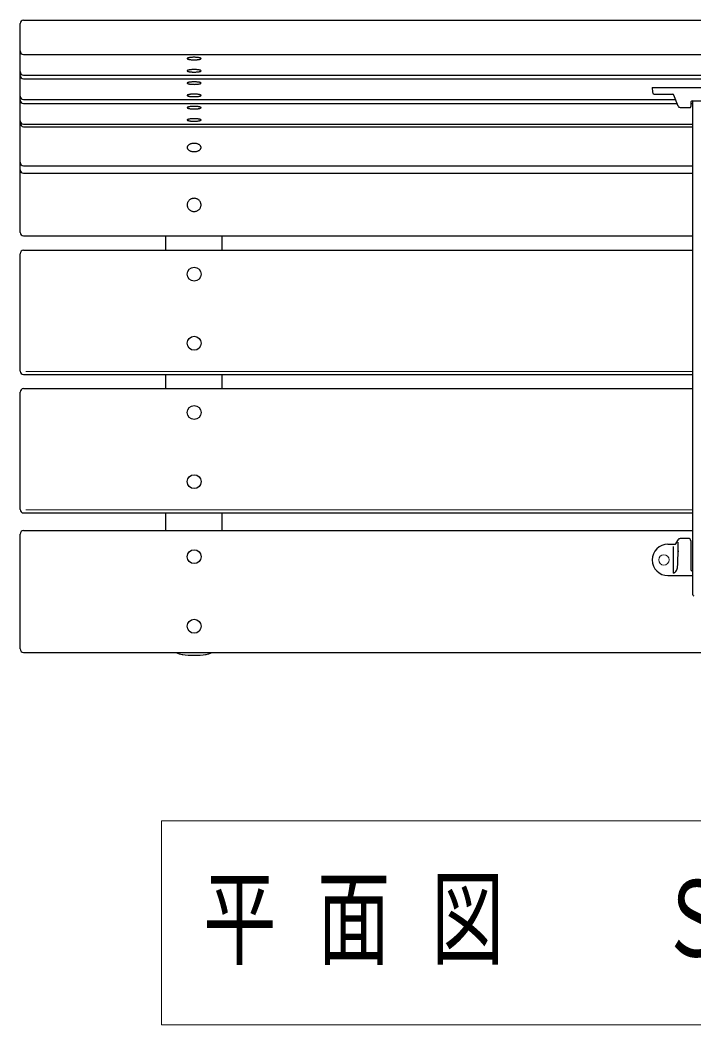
# Model space of a CAD drawing. Units: millimetres on the paper, scale 1:20. Extents: x -365 to 0, y 0 to 257.
# Drawn here: x -294.95 to -265.91, y 176.7 to 220.02 of the extents above; entities that cross this region are included whole.
import ezdxf

# ---------------------------------------------------------------- set-up
doc = ezdxf.new("R2010")
doc.units = ezdxf.units.MM
doc.layers.add('1_20', color=7, linetype='Continuous', lineweight=25)
doc.styles.add('ＭＳ ゴシック', font='')
doc.styles.get('ＭＳ ゴシック').set_extended_font_data('MS Gothic')

msp = doc.modelspace()

# ---------------------------------------------------------------- linework, layer by layer
at = {"layer": '1_20'}
for p, q in [((-294.955, 210.868), (-294.955, 219.872)), ((-294.805, 220.022), (-235.105, 220.022)), ((-294.805, 218.545), (-235.105, 218.545)), ((-294.805, 217.654), (-235.105, 217.654)), ((-294.805, 217.486), (-235.105, 217.486)), ((-267.705, 217.122), (-264.955, 217.122)), ((-267.705, 217.122), (-267.694, 216.917)), ((-267.594, 216.822), (-266.821, 216.822)), ((-266.592, 216.311), (-266.774, 216.79)), ((-294.805, 216.595), (-266.7, 216.595)), ((-294.805, 216.427), (-266.637, 216.427)), ((-266.499, 216.247), (-266.098, 216.247)), ((-266.038, 216.497), (-266.048, 216.294)), ((-266.038, 216.427), (-265.955, 216.427)), ((-265.988, 216.544), (-264.955, 216.544)), ((-265.955, 195.247), (-265.955, 216.544)), ((-294.805, 215.536), (-265.955, 215.536)), ((-294.805, 215.427), (-265.955, 215.427)), ((-294.805, 213.745), (-265.955, 213.745)), ((-294.805, 213.423), (-265.955, 213.423)), ((-294.805, 210.718), (-265.955, 210.718)), ((-288.67, 210.098), (-288.67, 210.722)), ((-286.24, 210.098), (-286.24, 210.722)), ((-294.805, 210.098), (-265.955, 210.098)), ((-294.955, 204.889), (-294.955, 209.948)), ((-294.805, 204.739), (-265.955, 204.739)), ((-288.67, 204.133), (-288.67, 204.739)), ((-286.24, 204.133), (-286.24, 204.739)), ((-294.805, 204.133), (-265.955, 204.133)), ((-294.955, 198.924), (-294.955, 203.983)), ((-294.805, 198.774), (-265.955, 198.774)), ((-288.67, 198.014), (-288.67, 198.774)), ((-286.24, 198.014), (-286.24, 198.774)), ((-294.805, 198.014), (-265.955, 198.014)), ((-294.955, 192.914), (-294.955, 197.864)), ((-266.693, 197.437), (-266.596, 197.621)), ((-266.151, 197.674), (-266.508, 197.674)), ((-266.051, 197.574), (-266.051, 196.331)), ((-267.03, 197.424), (-266.715, 197.424)), ((-266.787, 196.185), (-266.787, 197.323)), ((-266.591, 197.099), (-266.591, 197.516)), ((-266.001, 196.281), (-265.955, 196.281)), ((-267.03, 196.074), (-265.955, 196.074)), ((-294.805, 192.764), (-235.105, 192.764))]:
    msp.add_line(p, q, dxfattribs=at)
at = {"layer": '1_20', "lineweight": 13}
for p, q in [((-294.705, 204.879), (-265.955, 204.879)), ((-294.705, 198.914), (-265.955, 198.914)), ((-288.855, 185.503), (-288.855, 176.703)), ((-241.055, 185.503), (-288.855, 185.503)), ((-288.855, 176.703), (-241.055, 176.703))]:
    msp.add_line(p, q, dxfattribs=at)
at = {"layer": '1_20'}
for points in [[(-287.155, 218.364), (-287.156, 218.369), (-287.159, 218.374), (-287.165, 218.378), (-287.173, 218.383), (-287.183, 218.387), (-287.195, 218.391), (-287.209, 218.395), (-287.225, 218.398), (-287.243, 218.402), (-287.262, 218.405), (-287.283, 218.408), (-287.305, 218.41), (-287.328, 218.412), (-287.352, 218.414), (-287.377, 218.416), (-287.403, 218.417), (-287.429, 218.417), (-287.455, 218.417), (-287.481, 218.417), (-287.507, 218.417), (-287.533, 218.416), (-287.558, 218.414), (-287.582, 218.412), (-287.605, 218.41), (-287.627, 218.408), (-287.648, 218.405), (-287.667, 218.402), (-287.685, 218.398), (-287.701, 218.395), (-287.715, 218.391), (-287.727, 218.387), (-287.737, 218.383), (-287.745, 218.378), (-287.75, 218.374), (-287.754, 218.369), (-287.755, 218.364), (-287.754, 218.36), (-287.75, 218.355), (-287.745, 218.351), (-287.737, 218.346), (-287.727, 218.342), (-287.715, 218.338), (-287.701, 218.334), (-287.685, 218.33), (-287.667, 218.327), (-287.648, 218.324), (-287.627, 218.321), (-287.605, 218.319), (-287.582, 218.316), (-287.558, 218.315), (-287.533, 218.313), (-287.507, 218.312), (-287.481, 218.312), (-287.455, 218.311), (-287.429, 218.312), (-287.403, 218.312), (-287.377, 218.313), (-287.352, 218.315), (-287.328, 218.316), (-287.305, 218.319), (-287.283, 218.321), (-287.262, 218.324), (-287.243, 218.327), (-287.225, 218.33), (-287.209, 218.334), (-287.195, 218.338), (-287.183, 218.342), (-287.173, 218.346), (-287.165, 218.351), (-287.159, 218.355), (-287.156, 218.36)], [(-287.155, 217.835), (-287.156, 217.84), (-287.159, 217.844), (-287.165, 217.849), (-287.173, 217.853), (-287.183, 217.857), (-287.195, 217.861), (-287.209, 217.865), (-287.225, 217.869), (-287.243, 217.872), (-287.262, 217.875), (-287.283, 217.878), (-287.305, 217.881), (-287.328, 217.883), (-287.352, 217.885), (-287.377, 217.886), (-287.403, 217.887), (-287.429, 217.888), (-287.455, 217.888), (-287.481, 217.888), (-287.507, 217.887), (-287.533, 217.886), (-287.558, 217.885), (-287.582, 217.883), (-287.605, 217.881), (-287.627, 217.878), (-287.648, 217.875), (-287.667, 217.872), (-287.685, 217.869), (-287.701, 217.865), (-287.715, 217.861), (-287.727, 217.857), (-287.737, 217.853), (-287.745, 217.849), (-287.75, 217.844), (-287.754, 217.84), (-287.755, 217.835), (-287.754, 217.83), (-287.75, 217.826), (-287.745, 217.821), (-287.737, 217.817), (-287.727, 217.813), (-287.715, 217.808), (-287.701, 217.805), (-287.685, 217.801), (-287.667, 217.797), (-287.648, 217.794), (-287.627, 217.792), (-287.605, 217.789), (-287.582, 217.787), (-287.558, 217.785), (-287.533, 217.784), (-287.507, 217.783), (-287.481, 217.782), (-287.455, 217.782), (-287.429, 217.782), (-287.403, 217.783), (-287.377, 217.784), (-287.352, 217.785), (-287.328, 217.787), (-287.305, 217.789), (-287.283, 217.792), (-287.262, 217.794), (-287.243, 217.797), (-287.225, 217.801), (-287.209, 217.805), (-287.195, 217.808), (-287.183, 217.813), (-287.173, 217.817), (-287.165, 217.821), (-287.159, 217.826), (-287.156, 217.83)], [(-287.155, 217.305), (-287.156, 217.31), (-287.159, 217.315), (-287.165, 217.319), (-287.173, 217.324), (-287.183, 217.328), (-287.195, 217.332), (-287.209, 217.336), (-287.225, 217.339), (-287.243, 217.343), (-287.262, 217.346), (-287.283, 217.349), (-287.305, 217.351), (-287.328, 217.353), (-287.352, 217.355), (-287.377, 217.357), (-287.403, 217.358), (-287.429, 217.358), (-287.455, 217.358), (-287.481, 217.358), (-287.507, 217.358), (-287.533, 217.357), (-287.558, 217.355), (-287.582, 217.353), (-287.605, 217.351), (-287.627, 217.349), (-287.648, 217.346), (-287.667, 217.343), (-287.685, 217.339), (-287.701, 217.336), (-287.715, 217.332), (-287.727, 217.328), (-287.737, 217.324), (-287.745, 217.319), (-287.75, 217.315), (-287.754, 217.31), (-287.755, 217.305), (-287.754, 217.301), (-287.75, 217.296), (-287.745, 217.292), (-287.737, 217.287), (-287.727, 217.283), (-287.715, 217.279), (-287.701, 217.275), (-287.685, 217.271), (-287.667, 217.268), (-287.648, 217.265), (-287.627, 217.262), (-287.605, 217.26), (-287.582, 217.257), (-287.558, 217.256), (-287.533, 217.254), (-287.507, 217.253), (-287.481, 217.253), (-287.455, 217.252), (-287.429, 217.253), (-287.403, 217.253), (-287.377, 217.254), (-287.352, 217.256), (-287.328, 217.257), (-287.305, 217.26), (-287.283, 217.262), (-287.262, 217.265), (-287.243, 217.268), (-287.225, 217.271), (-287.209, 217.275), (-287.195, 217.279), (-287.183, 217.283), (-287.173, 217.287), (-287.165, 217.292), (-287.159, 217.296), (-287.156, 217.301)], [(-287.155, 216.776), (-287.156, 216.781), (-287.159, 216.785), (-287.165, 216.79), (-287.173, 216.794), (-287.183, 216.798), (-287.195, 216.802), (-287.209, 216.806), (-287.225, 216.81), (-287.243, 216.813), (-287.262, 216.816), (-287.283, 216.819), (-287.305, 216.822), (-287.328, 216.824), (-287.352, 216.826), (-287.377, 216.827), (-287.403, 216.828), (-287.429, 216.829), (-287.455, 216.829), (-287.481, 216.829), (-287.507, 216.828), (-287.533, 216.827), (-287.558, 216.826), (-287.582, 216.824), (-287.605, 216.822), (-287.627, 216.819), (-287.648, 216.816), (-287.667, 216.813), (-287.685, 216.81), (-287.701, 216.806), (-287.715, 216.802), (-287.727, 216.798), (-287.737, 216.794), (-287.745, 216.79), (-287.75, 216.785), (-287.754, 216.781), (-287.755, 216.776), (-287.754, 216.771), (-287.75, 216.767), (-287.745, 216.762), (-287.737, 216.758), (-287.727, 216.754), (-287.715, 216.749), (-287.701, 216.746), (-287.685, 216.742), (-287.667, 216.738), (-287.648, 216.735), (-287.627, 216.733), (-287.605, 216.73), (-287.582, 216.728), (-287.558, 216.726), (-287.533, 216.725), (-287.507, 216.724), (-287.481, 216.723), (-287.455, 216.723), (-287.429, 216.723), (-287.403, 216.724), (-287.377, 216.725), (-287.352, 216.726), (-287.328, 216.728), (-287.305, 216.73), (-287.283, 216.733), (-287.262, 216.735), (-287.243, 216.738), (-287.225, 216.742), (-287.209, 216.746), (-287.195, 216.749), (-287.183, 216.754), (-287.173, 216.758), (-287.165, 216.762), (-287.159, 216.767), (-287.156, 216.771)], [(-287.155, 216.246), (-287.156, 216.251), (-287.159, 216.256), (-287.165, 216.26), (-287.173, 216.265), (-287.183, 216.269), (-287.195, 216.273), (-287.209, 216.277), (-287.225, 216.28), (-287.243, 216.284), (-287.262, 216.287), (-287.283, 216.29), (-287.305, 216.292), (-287.328, 216.294), (-287.352, 216.296), (-287.377, 216.298), (-287.403, 216.299), (-287.429, 216.299), (-287.455, 216.299), (-287.481, 216.299), (-287.507, 216.299), (-287.533, 216.298), (-287.558, 216.296), (-287.582, 216.294), (-287.605, 216.292), (-287.627, 216.29), (-287.648, 216.287), (-287.667, 216.284), (-287.685, 216.28), (-287.701, 216.277), (-287.715, 216.273), (-287.727, 216.269), (-287.737, 216.265), (-287.745, 216.26), (-287.75, 216.256), (-287.754, 216.251), (-287.755, 216.246), (-287.754, 216.242), (-287.75, 216.237), (-287.745, 216.233), (-287.737, 216.228), (-287.727, 216.224), (-287.715, 216.22), (-287.701, 216.216), (-287.685, 216.212), (-287.667, 216.209), (-287.648, 216.206), (-287.627, 216.203), (-287.605, 216.201), (-287.582, 216.198), (-287.558, 216.197), (-287.533, 216.195), (-287.507, 216.194), (-287.481, 216.194), (-287.455, 216.193), (-287.429, 216.194), (-287.403, 216.194), (-287.377, 216.195), (-287.352, 216.197), (-287.328, 216.198), (-287.305, 216.201), (-287.283, 216.203), (-287.262, 216.206), (-287.243, 216.209), (-287.225, 216.212), (-287.209, 216.216), (-287.195, 216.22), (-287.183, 216.224), (-287.173, 216.228), (-287.165, 216.233), (-287.159, 216.237), (-287.156, 216.242)], [(-287.155, 215.717), (-287.156, 215.722), (-287.159, 215.726), (-287.165, 215.731), (-287.173, 215.735), (-287.183, 215.739), (-287.195, 215.743), (-287.209, 215.747), (-287.225, 215.751), (-287.243, 215.754), (-287.262, 215.757), (-287.283, 215.76), (-287.305, 215.763), (-287.328, 215.765), (-287.352, 215.767), (-287.377, 215.768), (-287.403, 215.769), (-287.429, 215.77), (-287.455, 215.77), (-287.481, 215.77), (-287.507, 215.769), (-287.533, 215.768), (-287.558, 215.767), (-287.582, 215.765), (-287.605, 215.763), (-287.627, 215.76), (-287.648, 215.757), (-287.667, 215.754), (-287.685, 215.751), (-287.701, 215.747), (-287.715, 215.743), (-287.727, 215.739), (-287.737, 215.735), (-287.745, 215.731), (-287.75, 215.726), (-287.754, 215.722), (-287.755, 215.717), (-287.754, 215.712), (-287.75, 215.708), (-287.745, 215.703), (-287.737, 215.699), (-287.727, 215.695), (-287.715, 215.69), (-287.701, 215.687), (-287.685, 215.683), (-287.667, 215.679), (-287.648, 215.676), (-287.627, 215.674), (-287.605, 215.671), (-287.582, 215.669), (-287.558, 215.667), (-287.533, 215.666), (-287.507, 215.665), (-287.481, 215.664), (-287.455, 215.664), (-287.429, 215.664), (-287.403, 215.665), (-287.377, 215.666), (-287.352, 215.667), (-287.328, 215.669), (-287.305, 215.671), (-287.283, 215.674), (-287.262, 215.676), (-287.243, 215.679), (-287.225, 215.683), (-287.209, 215.687), (-287.195, 215.69), (-287.183, 215.695), (-287.173, 215.699), (-287.165, 215.703), (-287.159, 215.708), (-287.156, 215.712)], [(-287.155, 214.529), (-287.156, 214.545), (-287.159, 214.56), (-287.165, 214.575), (-287.173, 214.589), (-287.183, 214.604), (-287.195, 214.617), (-287.209, 214.63), (-287.225, 214.643), (-287.243, 214.654), (-287.262, 214.664), (-287.283, 214.674), (-287.305, 214.682), (-287.328, 214.689), (-287.352, 214.695), (-287.377, 214.7), (-287.403, 214.703), (-287.429, 214.705), (-287.455, 214.706), (-287.481, 214.705), (-287.507, 214.703), (-287.533, 214.7), (-287.558, 214.695), (-287.582, 214.689), (-287.605, 214.682), (-287.627, 214.674), (-287.648, 214.664), (-287.667, 214.654), (-287.685, 214.643), (-287.701, 214.63), (-287.715, 214.617), (-287.727, 214.604), (-287.737, 214.589), (-287.745, 214.575), (-287.75, 214.56), (-287.754, 214.545), (-287.755, 214.529), (-287.754, 214.514), (-287.75, 214.498), (-287.745, 214.483), (-287.737, 214.469), (-287.727, 214.455), (-287.715, 214.441), (-287.701, 214.428), (-287.685, 214.416), (-287.667, 214.404), (-287.648, 214.394), (-287.627, 214.385), (-287.605, 214.376), (-287.582, 214.369), (-287.558, 214.363), (-287.533, 214.359), (-287.507, 214.355), (-287.481, 214.353), (-287.455, 214.353), (-287.429, 214.353), (-287.403, 214.355), (-287.377, 214.359), (-287.352, 214.363), (-287.328, 214.369), (-287.305, 214.376), (-287.283, 214.385), (-287.262, 214.394), (-287.243, 214.404), (-287.225, 214.416), (-287.209, 214.428), (-287.195, 214.441), (-287.183, 214.455), (-287.173, 214.469), (-287.165, 214.483), (-287.159, 214.498), (-287.156, 214.514)], [(-287.155, 212.055), (-287.156, 212.08), (-287.159, 212.104), (-287.165, 212.128), (-287.173, 212.152), (-287.183, 212.175), (-287.195, 212.197), (-287.209, 212.218), (-287.225, 212.237), (-287.243, 212.255), (-287.262, 212.272), (-287.283, 212.287), (-287.305, 212.301), (-287.328, 212.312), (-287.352, 212.321), (-287.377, 212.329), (-287.403, 212.334), (-287.429, 212.337), (-287.455, 212.339), (-287.481, 212.337), (-287.507, 212.334), (-287.533, 212.329), (-287.558, 212.321), (-287.582, 212.312), (-287.605, 212.301), (-287.627, 212.287), (-287.648, 212.272), (-287.667, 212.255), (-287.685, 212.237), (-287.701, 212.218), (-287.715, 212.197), (-287.727, 212.175), (-287.737, 212.152), (-287.745, 212.128), (-287.75, 212.104), (-287.754, 212.08), (-287.755, 212.055), (-287.754, 212.03), (-287.75, 212.006), (-287.745, 211.981), (-287.737, 211.958), (-287.727, 211.935), (-287.715, 211.913), (-287.701, 211.892), (-287.685, 211.873), (-287.667, 211.854), (-287.648, 211.838), (-287.627, 211.822), (-287.605, 211.809), (-287.582, 211.798), (-287.558, 211.788), (-287.533, 211.781), (-287.507, 211.775), (-287.481, 211.772), (-287.455, 211.771), (-287.429, 211.772), (-287.403, 211.775), (-287.377, 211.781), (-287.352, 211.788), (-287.328, 211.798), (-287.305, 211.809), (-287.283, 211.822), (-287.262, 211.838), (-287.243, 211.854), (-287.225, 211.873), (-287.209, 211.892), (-287.195, 211.913), (-287.183, 211.935), (-287.173, 211.958), (-287.165, 211.981), (-287.159, 212.006), (-287.156, 212.03)]]:
    msp.add_lwpolyline(points, close=True, dxfattribs=at)
msp.add_lwpolyline([(-266.787, 196.185), (-266.749, 196.204), (-266.714, 196.227), (-266.684, 196.254), (-266.659, 196.286), (-266.642, 196.323), (-266.63, 196.365), (-266.622, 196.414), (-266.616, 196.47), (-266.611, 196.539), (-266.607, 196.615), (-266.603, 196.695), (-266.6, 196.776), (-266.598, 196.856), (-266.596, 196.932), (-266.594, 197.001), (-266.593, 197.059), (-266.592, 197.104), (-266.591, 197.134), (-266.591, 197.145), (-266.591, 197.134), (-266.591, 197.099)], dxfattribs=at)
for centre in [(-287.455, 209.071), (-287.455, 206.089), (-287.455, 203.106), (-287.455, 200.123), (-287.455, 196.889), (-287.455, 193.889)]:
    msp.add_circle(centre, 0.3, dxfattribs=at)
at = {"layer": '1_20', "lineweight": 13}
msp.add_circle((-267.205, 196.749), 0.225, dxfattribs=at)
at = {"layer": '1_20'}
for centre, radius, start, end in [((-294.805, 219.872), 0.15, 90, 180), ((-294.805, 218.695), 0.15, 180, 270), ((-294.805, 217.804), 0.15, 180, 270), ((-294.805, 217.636), 0.15, 180, 270), ((-294.805, 216.745), 0.15, 180, 270), ((-267.594, 216.922), 0.1, 183, 270), ((-266.821, 216.772), 0.05, 20.7969, 90), ((-294.805, 216.577), 0.15, 180, 270), ((-266.499, 216.347), 0.1, 200.7969, 270), ((-266.098, 216.297), 0.05, 270, 357), ((-265.988, 216.494), 0.05, 90, 177), ((-294.805, 215.686), 0.15, 180, 270), ((-294.805, 215.577), 0.15, 180, 270), ((-294.805, 213.895), 0.15, 180, 270), ((-294.805, 213.573), 0.15, 180, 270), ((-294.805, 210.868), 0.15, 180, 270), ((-294.805, 209.948), 0.15, 90, 180), ((-294.805, 204.889), 0.15, 180, 270), ((-294.805, 203.983), 0.15, 90, 180), ((-294.805, 198.924), 0.15, 180, 270), ((-294.805, 197.864), 0.15, 90, 180), ((-266.508, 197.574), 0.1, 90, 152.1325), ((-266.151, 197.574), 0.1, 0, 90), ((-267.03, 196.749), 0.675, 90, 270), ((-266.715, 197.449), 0.025, 270, 332.1325), ((-266.001, 196.331), 0.05, 180, 270), ((-265.905, 195.247), 0.05, 180, 261.4692), ((-294.805, 192.914), 0.15, 180, 270), ((-287.83, 193.566), 0.9, 243.0306, 262.4799), ((-287.455, 196.139), 3.5, 261.4721, 278.5297), ((-287.08, 193.566), 0.9, 277.5201, 296.9694)]:
    msp.add_arc(centre, radius, start, end, dxfattribs=at)

# ---------------------------------------------------------------- texts
at = {"layer": '1_20', "insert": (-264.955, 181.103), "char_height": 3.299, "attachment_point": 5, "style": 'ＭＳ ゴシック'}
msp.add_mtext('\\T1.56;\\W0.7;平面図\u3000Ｓ＝１／20', dxfattribs=at)

doc.saveas('drawing.dxf')
